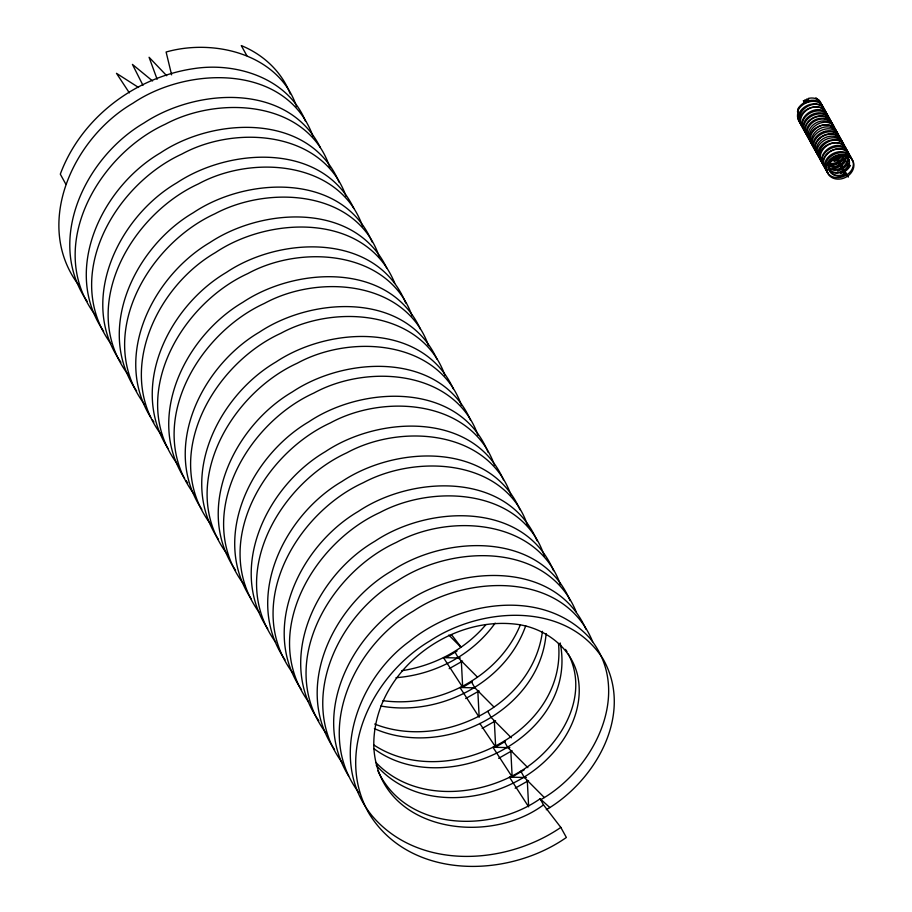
<?xml version="1.0" encoding="UTF-8"?>
<svg xmlns="http://www.w3.org/2000/svg" width="912" height="912" viewBox="0 0 912 912"><rect width="100%" height="100%" fill="white"/><g stroke="black" fill="none" stroke-linecap="round" stroke-linejoin="round"><path stroke-width="1.37" d="M542.458 631.321C532.95 705.535 442.069 750.667 374.684 724.048M546.128 633.566C539.653 711.2 443.209 759.035 374.41 728.642M845.971 155.838C845.504 163.875 835.403 168.834 828.415 165.448M846.302 156.454C845.846 164.491 835.734 169.45 828.746 166.064M828.94 164.89C826.671 174.409 839.302 179.402 846.017 173.839L848.308 177.099M313.055 136.515C286.801 63.395 187.769 66.04 132.981 103.193C73.291 137.769 32.843 224.158 78.58 284.932M520.353 624.823C498.841 677.274 438.25 708.282 382.949 700.667M525.722 625.746C505.613 683.031 439.459 716.672 380.851 706.013M843.953 155.188C841.981 161.036 835.232 164.456 829.282 163.316M844.295 155.792C842.312 161.641 835.563 165.072 829.624 163.932M798.376 109.201L797.704 110.762L798.251 111.777M829.316 163.601L829.874 162.336M495.136 623.124C472.473 654.953 434.762 674.789 396.013 677.696M841.571 155.12L837.49 159.133L830.752 161.173M840.454 155.599L837.159 158.517L831.847 160.421M485.993 624.526C464.858 649.732 434.078 665.703 401.747 670.742M828.951 167.785C836.35 172.938 849.528 166.03 847.248 156.636M828.78 169.073C835.324 177.088 851.42 169.951 848.901 159.623M373.897 745.013C445.284 792.004 567.036 733.487 558.509 643.507M375.71 762.272C413.033 801.705 477.181 797.669 520.809 771.164C558.782 748.091 590.794 697.965 568.336 654.018M540.713 799.687C594.202 769.625 633.829 691.41 589.608 637.887C542.458 586.758 458.804 601.544 409.306 641.467C356.911 679.588 327.408 761.474 372.29 816.069C418.95 870.515 505.442 865.294 560.823 827.423L566.375 837.467C507.631 878.621 410.149 880.262 369.098 813.629C333.712 751.864 373.43 674.492 429.837 640.965C481.411 606.754 566.249 601.099 603.185 659.171C634.136 714.073 595.536 780.843 546.265 809.731M838.413 159.167L836.019 159.11L837.946 162.085L839.507 161.15L837.604 158.437M839.587 165.072L841.16 164.137L838.801 161.504L840.066 162.154L837.672 162.097L839.587 165.072L839.45 162.427M839.656 165.699L841.24 168.059L842.802 167.135L840.898 164.411M842.893 171.046L844.455 170.122L842.107 167.477L843.361 168.139L840.967 168.07L842.893 171.046L842.756 168.401M844.535 174.032L846.108 173.109L843.748 170.464L845.014 171.125L842.62 171.057L844.535 174.032L844.398 171.388M446.196 657.461L457.049 651.031M462.589 661.075L449.183 668.69M460.378 658.031L443.46 657.62L462.692 687.34L472.336 681.617M479.085 690.943L465.667 698.569M495.581 720.822L482.163 728.437M479.826 723.478L495.672 747.099L505.316 741.376M512.065 750.701L498.659 758.317M509.854 747.658L492.947 747.247L512.168 776.967L524.229 769.819M528.561 780.581L515.155 788.196M846.655 174.112L845.686 173.223C840.625 176.848 831.733 176.358 829.225 169.917M549.879 807.587L540.121 798.764C490.861 833.534 405.783 831.026 377.796 770.629M560.823 827.423L543.495 804.886C486.677 847.18 378.48 830.501 373.829 747.361C371.8 675.769 444.611 616.922 513.866 623.979C544.133 626.681 573.648 648.272 578.379 679.497C582.95 708.955 568.461 738.013 547.907 758.339C504.04 802.697 420.614 815.419 376.28 765.339M834.742 157.103L836.03 156.397M824.163 131.932L825.52 131.522M837.353 155.827L838.709 155.416M475.46 687.876L459.956 687.488L479.176 717.22L477.808 690.772L474.707 687.659L471.333 681.538M526.338 777.537L509.432 777.115L528.652 806.846M296.56 106.636C279.243 54.332 214.594 38.247 166.109 52.018L171.616 74.852M843.953 155.359L847.054 156.944L848.787 159.235M838.801 161.504L840.066 162.154M840.454 164.491L841.708 165.152M842.107 167.477L843.361 168.139M843.748 170.464L845.014 171.125M138.544 87.472L116.485 73.325L129.356 92.876M828.301 167.603C835.597 174.545 851.272 166.28 847.134 156.248M373.977 748.718C445.375 801.773 579.063 736.793 560.173 642.949M152.555 80.951L132.434 64.41L142.967 85.318M477.364 677.035L458.212 657.78L454.837 651.67M511.347 737.797L491.203 717.527L487.829 711.417M527.843 767.665L507.688 747.407L504.313 741.296M544.339 797.544L524.183 777.286L520.809 771.164M836.156 156.454L837.854 158.164L836.122 155.918M448.841 635.048L460.868 647.155M477.808 690.772L493.859 706.914M848.171 158.335C841.024 151.175 827.332 159.839 829.213 169.336M800.28 122.288L799.208 121.182L799.767 122.185A14.045 11.639 -29.6 0 1 798.194 111.766M166.702 75.73L149.078 57.274L157.126 79.276M451.474 634.638L461.005 647.041M87.153 301.359C45.053 240.266 85.58 157.16 143.925 123.029C196.684 88.111 287.827 82.445 320.26 147.448M95.076 314.811C44.734 247.448 97.744 155.074 165.425 124.157C219.484 95.293 308.062 100.366 329.916 167.728M103.637 331.238C61.549 270.146 102.076 187.04 160.421 152.908C214.457 116.679 309.727 112.757 339.139 182.297M110.774 343.55C61.731 276.085 114.707 184.828 181.91 154.037C235.604 124.682 322.962 130.826 346.036 196.262M120.931 362.246C77.588 301.268 118.138 217.056 176.905 182.788C229.949 147.562 322.21 142.261 353.833 208.438M128.056 374.558C77.714 307.196 130.735 214.833 198.406 183.916C252.1 154.55 339.458 160.694 362.531 226.142M136.629 390.986C94.54 329.893 135.056 246.787 193.401 212.656C247.437 176.438 342.707 172.505 372.119 242.045M144.552 404.438C94.21 337.075 147.22 244.701 214.901 213.796C268.972 184.919 357.538 189.992 379.403 257.355M150.742 417.457C112.575 355.976 152.76 276.29 209.897 242.535C262.941 207.309 355.201 202.019 386.825 268.196M152.327 419.737L153.911 422.005M161.834 435.446C114.946 374.775 155.279 287.314 215.437 252.578C269.849 215.996 366.02 212.599 394.759 283.21M168.025 448.476C128.524 387.121 168.868 306.284 226.381 272.414C280.805 235.832 376.964 232.435 405.703 303.046M178.33 465.325C126.722 398.054 179.721 304.585 247.882 273.543C301.576 244.177 388.934 250.333 412.007 315.769M184.52 478.344C145.008 417.001 185.353 336.163 242.877 302.282C296.229 266.737 389.549 261.858 420.409 329.186M186.105 480.624L187.69 482.893M194.028 494.065C143.686 426.702 196.707 334.328 264.377 303.422C318.071 274.056 405.43 280.201 428.503 345.648M201.803 509.363C160.991 448.145 201.449 366.168 259.373 332.162C312.725 296.617 406.045 291.737 436.894 359.066M211.322 525.073C159.703 457.801 212.701 364.344 280.873 333.29C334.567 303.935 421.925 310.08 444.988 375.516M218.299 539.231C177.487 478.013 217.945 396.036 275.869 362.041C329.221 326.496 422.541 321.617 453.389 388.945M227.806 554.952C176.198 487.681 229.197 394.223 297.358 363.17C351.052 333.815 438.41 339.959 461.483 405.395M235.581 570.251C193.492 509.147 234.019 426.052 292.353 391.921C346.047 356.033 440.359 351.61 470.478 420.056M245.1 585.96C192.25 518.768 245.18 424.24 313.853 393.049C367.547 363.683 454.906 369.827 477.979 435.275M251.279 598.99C210.467 537.772 250.925 455.795 308.849 421.789C363.261 385.217 459.431 381.809 488.171 452.42M259.202 612.431C210.159 544.977 263.146 453.709 330.349 422.929C384.043 393.562 471.401 399.707 494.464 465.143M267.775 628.87C226.963 567.64 267.421 485.663 325.345 451.668C379.027 415.792 473.351 411.369 503.47 479.815M275.698 642.31C226.655 574.845 279.631 483.588 346.845 452.797C400.539 423.442 487.897 429.586 510.959 495.022M285.057 659.878C242.968 598.785 283.495 515.679 341.829 481.547C395.523 445.672 489.835 441.237 519.954 509.694M292.991 673.318C242.638 605.956 295.659 513.593 363.329 482.676C417.4 453.8 505.978 458.884 527.831 526.235M301.553 689.757C259.464 628.653 299.991 545.558 358.325 511.415C412.372 475.198 507.631 471.265 537.043 540.805M308.689 702.069C259.635 634.604 312.622 543.335 379.825 512.555C433.895 483.679 522.473 488.764 544.327 556.115M318.835 720.765C275.504 659.786 316.042 575.575 374.821 541.295C428.857 505.077 524.126 501.144 553.538 570.684M325.972 733.077C275.629 665.714 328.639 573.34 396.321 542.423C450.015 513.068 537.373 519.213 560.435 584.649M334.533 749.504C292.444 688.412 332.971 605.306 391.316 571.174C445.352 534.956 540.622 531.023 570.034 600.563M342.467 762.956C296.719 702.183 337.178 615.794 396.857 581.218C451.269 544.635 547.439 541.238 576.179 611.849M348.646 775.975C310.49 714.495 350.664 634.798 407.801 601.054C461.495 565.166 555.807 560.743 585.926 629.189M358.952 792.824C313.215 732.062 353.662 645.673 413.353 611.097C467.765 574.514 563.935 571.117 592.663 641.729M565.463 649.401L567.002 651.647M828.427 168.663C834.4 179.003 854.202 169.689 848.445 158.631M805.057 103.33L803.324 100.685L806.333 102.623L804.92 99.796L807.667 102.053L806.584 99.077L809.024 101.642L808.283 98.553M821.621 105.085A14.045 10.556 -29.7 0 0 816.365 98.895L815.795 97.915L819.295 100.377L821.074 104.082M845.686 173.223L846.017 173.839M246.821 55.643L241.281 45.6C263.158 54.458 281.751 71.66 290.255 93.913M540.121 798.764L543.495 804.886M65.846 184.213L60.306 174.169C81.1 117.91 135.284 76.996 194.188 68.571C236.96 61.982 288.203 78.557 305.554 121.296M841.103 165.414L841.24 168.059M837.797 159.44L837.946 162.085M527.284 780.398L528.584 805.456M510.8 750.519L512.168 776.967M494.304 720.651L495.672 747.099M461.312 660.892L462.692 687.34M847.59 176.198A14.045 11.605 -26.3 0 1 826.751 169.564A14.045 11.605 -26.3 0 1 846.222 155.473A14.045 11.605 -26.3 0 1 848.16 175.788M846.769 174.842A14.045 11.092 -22.9 0 1 826.135 168.367A14.045 11.092 -22.9 0 1 846.005 155.006A14.045 11.092 -22.9 0 1 847.328 174.466M826.306 169.86A14.045 11.571 -25.6 0 1 831.413 150.947A14.045 11.571 -25.6 0 1 850.406 157.115M844.284 170.202A14.045 11.571 -25.6 0 1 842.87 171.068M828.028 172.79A14.045 10.659 -25.6 0 1 833.42 154.778A14.045 10.659 -25.6 0 1 852.013 160.113M850.463 165.368A14.045 10.705 -25 0 1 845.378 171.148M843.52 172.288A14.045 10.705 -25 0 1 840.682 173.508M827.503 171.764A14.045 10.705 -25 0 1 831.949 154.185A14.045 10.705 -25 0 1 851.09 157.73M825.953 167.717A14.045 10.659 -25.6 0 1 829.282 149.272A14.045 10.659 -25.6 0 1 848.719 154.139M842.084 166.52A14.045 10.659 -25.6 0 1 840.761 167.306M847.898 163.955A14.045 10.705 -25 0 1 843.725 168.161M841.867 169.301A14.045 10.705 -25 0 1 837.535 170.954M827.07 169.678A14.045 10.705 -25 0 1 829.498 151.7A14.045 10.705 -25 0 1 849.437 154.744M822.92 163.966A14.045 11.605 -31.2 0 1 827.8 145.122A14.045 11.605 -31.2 0 1 846.632 149.785M840.967 164.217A14.045 11.605 -31.2 0 1 839.587 165.129M822.373 162.028A14.045 10.898 -34.3 0 1 826.01 143.059A14.045 10.898 -34.3 0 1 844.877 146.843M838.869 160.66A14.045 10.898 -34.3 0 1 837.581 161.538M822.567 162.781A14.045 10.819 -24 0 1 827.663 144.712A14.045 10.819 -24 0 1 846.541 150.138M844.729 158.027A14.045 10.819 -24 0 1 840.522 162.279M838.63 163.43A14.045 10.819 -24 0 1 835.757 164.639M834.241 165.061A14.045 10.819 -24 0 1 831.151 165.471M825.235 166.885A14.045 10.602 -31.1 0 1 828.563 148.462A14.045 10.602 -31.1 0 1 847.681 151.791M845.857 160.843A14.045 10.602 -31.1 0 1 841.936 165.004M840.157 166.212A14.045 10.602 -31.1 0 1 832.77 168.629M819.785 157.844A14.045 10.659 -25.6 0 1 825.166 139.844A14.045 10.659 -25.6 0 1 843.771 145.179M837.136 157.559A14.045 10.659 -25.6 0 1 835.814 158.346M820.903 159.817A14.045 10.705 -25 0 1 826.169 141.782A14.045 10.705 -25 0 1 844.865 147.163M841.787 156.511A14.045 10.705 -25 0 1 838.778 159.201M836.92 160.341A14.045 10.705 -25 0 1 834.081 161.561M820.355 157.844A14.045 11.48 -24.3 0 1 823.411 138.567A14.045 11.48 -24.3 0 1 843.269 144.153M837.091 157.195A14.045 11.48 -24.3 0 1 832.622 159.338M812.478 144.096A14.045 10.898 -34.3 0 1 816.115 125.126A14.045 10.898 -34.3 0 1 834.982 128.923M818.098 154.892A14.045 11.48 -24.3 0 1 823.103 136.15A14.045 11.48 -24.3 0 1 842.175 142.169M816.058 149.796A14.045 10.659 -25.6 0 1 818.6 131.841A14.045 10.659 -25.6 0 1 838.447 134.828M815.282 149.021A14.045 11.639 -29.6 0 1 818.075 129.675A14.045 11.639 -29.6 0 1 837.854 133.836M813.037 146.023A14.045 11.639 -29.6 0 1 817.756 127.235A14.045 11.639 -29.6 0 1 836.76 131.852M811.999 143.024A14.045 11.651 -28.8 0 1 815.431 123.268A14.045 11.651 -28.8 0 1 834.936 129.242M810.916 141.029A14.045 11.639 -27.9 0 1 814.291 121.364A14.045 11.639 -27.9 0 1 833.876 127.247M817.175 151.745A14.045 10.705 -25 0 1 819.603 133.779A14.045 10.705 -25 0 1 839.542 136.811M817.722 152.771A14.045 10.705 -25 0 1 820.96 134.315A14.045 10.705 -25 0 1 840.488 139.194M812.672 144.86A14.045 10.819 -24 0 1 817.768 126.791A14.045 10.819 -24 0 1 836.646 132.217M817.608 153.843A14.045 10.705 -25 0 1 822.863 135.808A14.045 10.705 -25 0 1 841.571 141.189M801.454 125.138A14.045 10.898 -34.3 0 1 807.815 106.248A14.045 10.898 -34.3 0 1 825.349 112.393M808.203 136.971A14.045 11.48 -24.3 0 1 812.444 118.651A14.045 11.48 -24.3 0 1 831.858 122.869M804.247 129.151A14.045 11.605 -31.2 0 1 807.234 109.759A14.045 11.605 -31.2 0 1 826.842 113.943M810.46 139.924A14.045 11.48 -24.3 0 1 812.786 121.114A14.045 11.48 -24.3 0 1 832.952 124.853M806.162 131.864A14.045 10.659 -25.6 0 1 808.705 113.92A14.045 10.659 -25.6 0 1 828.552 116.907M807.827 134.839A14.045 10.705 -25 0 1 811.064 116.394A14.045 10.705 -25 0 1 830.593 121.273M807.28 133.825A14.045 10.705 -25 0 1 809.708 115.847A14.045 10.705 -25 0 1 829.646 118.891M802.777 126.939A14.045 10.819 -24 0 1 807.063 109.315A14.045 10.819 -24 0 1 826.352 112.906M803.278 128.9A14.045 10.602 -31.1 0 1 811.304 111.184A14.045 10.602 -31.1 0 1 828.164 117.352M805.444 131.032A14.045 10.602 -31.1 0 1 804.259 130.063M802.332 124.864A14.045 10.705 -25 0 1 805.547 106.396A14.045 10.705 -25 0 1 825.075 111.31M800.77 123.348A14.045 11.571 -25.6 0 1 799.721 122.219M797.43 111.709A14.045 10.659 -25.6 0 1 811.783 101.403A14.045 10.659 -25.6 0 1 823.718 109.417M808.933 136.811A14.045 10.705 -25 0 1 811.361 118.845A14.045 10.705 -25 0 1 831.299 121.877M797.806 109.075A14.045 10.556 -28.3 0 1 811.612 100.286A14.045 10.556 -28.3 0 1 822.829 107.035M808.283 98.45A14.045 10.841 -33.9 0 1 816.388 98.872"/></g></svg>
